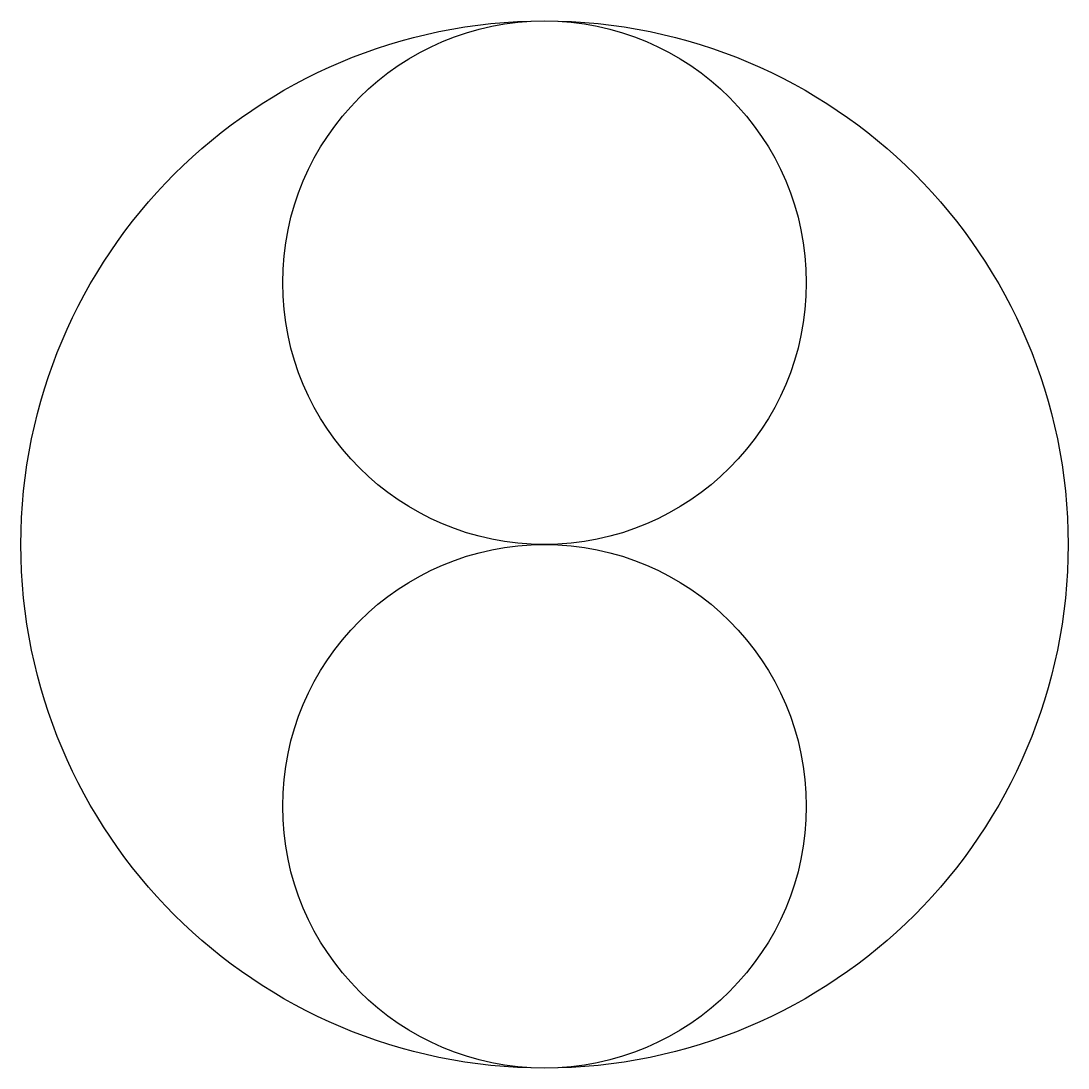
# Model space of a CAD drawing. Header units: millimetres. Extents: x -1.5 to 1.5, y -1.5 to 1.5.
import ezdxf

# ---------------------------------------------------------------- set-up
doc = ezdxf.new("R2010")
doc.units = ezdxf.units.MM
doc.layers.add('jidou1', color=3, linetype='Continuous')

msp = doc.modelspace()

# ---------------------------------------------------------------- linework, layer by layer
at = {"layer": 'jidou1', "color": 3, "linetype": 'Continuous'}
for centre, radius in [((0, 0), 1.5), ((0, 0.75), 0.75), ((0, -0.75), 0.75)]:
    msp.add_circle(centre, radius, dxfattribs=at)

doc.saveas('drawing.dxf')
